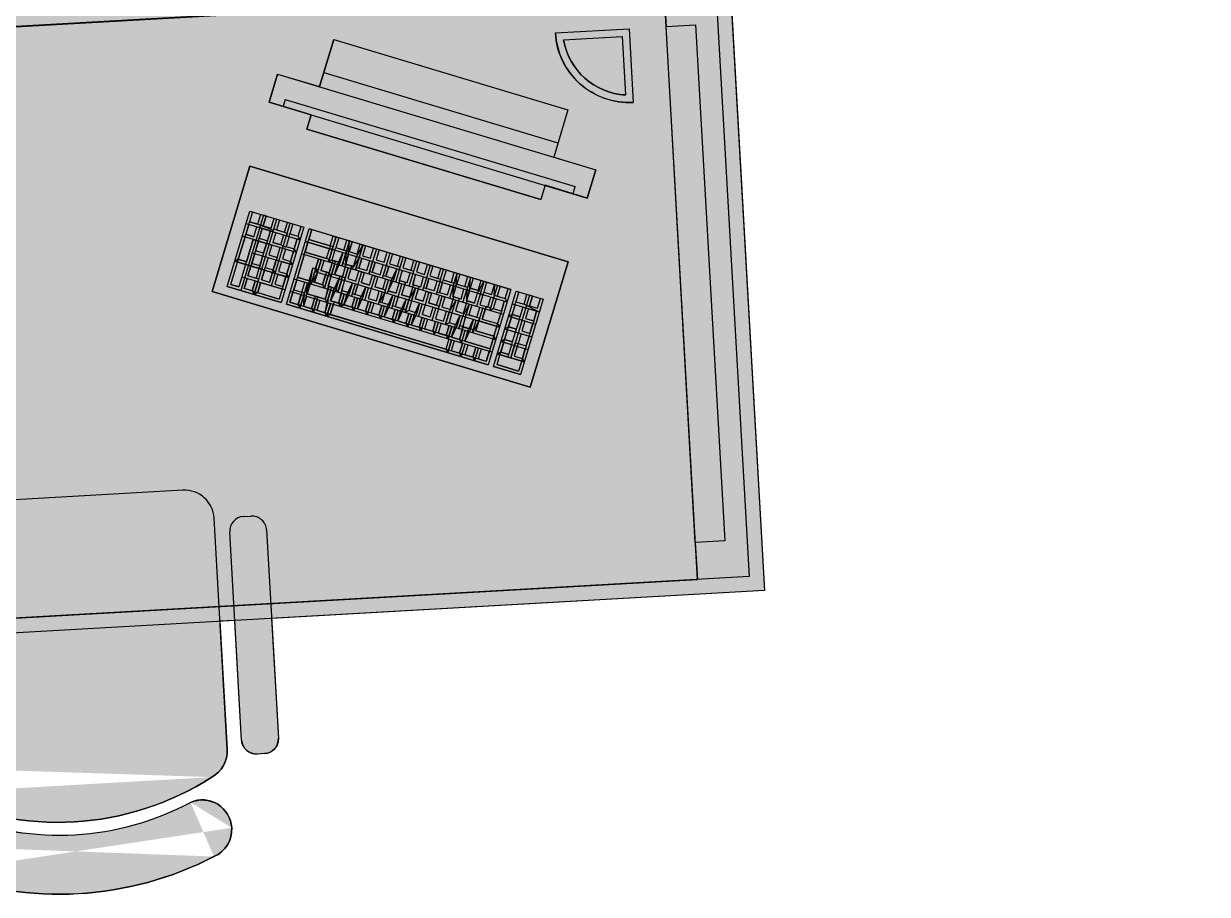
# Model space of a CAD drawing. Header units: millimetres. Extents: x 0 to 199210, y 0 to 94205.
# Drawn here: x 170310 to 171913, y 9710 to 10889 of the extents above; entities that cross this region are included whole.
import ezdxf

# ---------------------------------------------------------------- set-up
doc = ezdxf.new("R2010")
doc.units = ezdxf.units.MM
doc.layers.add('0-L-FUR', color=11, linetype='Continuous')
doc.layers.add('2. WAL', color=2, linetype='Continuous')

# ---------------------------------------------------------------- blocks, each defined once
blk = doc.blocks.new('230713_3_desk')
at = {"layer": '2. WAL'}
h = blk.add_hatch(color=255, dxfattribs=at)
h.dxf.hatch_style = 1
edge = h.paths.add_edge_path()
edge.add_line((850, 0), (850, -190))
edge.add_line((850, -190), (1160, -190))
edge.add_line((1160, -190), (1160, -200))
edge.add_line((1160, -200), (1169, -190))
edge.add_line((1169, -190), (1175, -190))
edge.add_arc((-3232.5, -400), 4412.5, -2.7279, 2.7279, ccw=False)
edge.add_line((1175, -610), (1169, -610))
edge.add_line((1169, -610), (1160, -600))
edge.add_line((1160, -600), (1160, -610))
edge.add_line((1160, -610), (850, -610))
edge.add_line((850, -610), (850, -967.7))
edge.add_arc((859, -1117.4), 150, 79.9927, 93.4225, ccw=False)
edge.add_line((885, -969.7), (885, -974.8))
edge.add_line((885, -974.8), (927.3, -973.5))
edge.add_arc((2727.2, -991.5), 1800, 172.2875, 179.427, ccw=False)
edge.add_line((943.5, -749.9), (1034.2, -746.7))
edge.add_arc((1034.2, -729.9), 16.8, 243.57, 270, ccw=False)
edge.add_arc((1035.9, -726.4), 20.7, 219.8056, 243.57, ccw=False)
edge.add_arc((1038.7, -724.1), 24.2, 199.0435, 219.8056, ccw=False)
edge.add_arc((1042.9, -722.7), 28.7, 180, 199.0435, ccw=False)
edge.add_arc((1042.9, -723), 28.7, 151.3646, 179.4503, ccw=False)
edge.add_arc((1035.9, -718.9), 20.7, 116.43, 151.8505, ccw=False)
edge.add_arc((1034.2, -715.4), 16.8, 90, 116.43, ccw=False)
edge.add_line((1034.2, -698.7), (1093.5, -698.7))
edge.add_line((1093.5, -698.7), (1091.3, -691.2))
edge.add_line((1091.3, -691.2), (1086.5, -692.8))
edge.add_arc((1218.9, -622.3), 150, 188.8187, 208.0073, ccw=False)
edge.add_line((1070.7, -645.3), (1076.1, -643.6))
edge.add_line((1076.1, -643.6), (1074.5, -638.8))
edge.add_line((1074.5, -638.8), (1103.1, -629.5))
edge.add_line((1103.1, -629.5), (1104.6, -634.3))
edge.add_line((1104.6, -634.3), (1110, -632.5))
edge.add_arc((976.6, -701.1), 150, 7.9927, 27.1813, ccw=False)
edge.add_line((1125.1, -680.2), (1120.2, -681.8))
edge.add_line((1120.2, -681.8), (1126.3, -698.7))
edge.add_line((1126.3, -698.7), (1262.2, -698.7))
edge.add_arc((1262.2, -1285.1), 586.4, 87.8099, 90, ccw=False)
edge.add_arc((1273.3, -994.5), 295.6, 84.7249, 87.8099, ccw=False)
edge.add_arc((1289.6, -818.3), 118.6, 77.3704, 84.7249, ccw=False)
edge.add_arc((1288.4, -722.7), 33.8, 22.7272, 36.6322, ccw=False)
edge.add_line((1319.6, -709.6), (1339, -709.6))
edge.add_arc((1339, -785.9), 76.3, 28.1533, 90, ccw=False)
edge.add_line((1406.3, -749.9), (1440.9, -749.9))
edge.add_arc((1440.9, -759.9), 10, 7.433, 90, ccw=False)
edge.add_arc((-334.1, -991.5), 1800, 6.6576, 7.433, ccw=False)
edge.add_arc((1558.8, -889.9), 150, 116.8187, 134.4355, ccw=False)
edge.add_line((1491.1, -756), (1494.5, -760.6))
edge.add_line((1494.5, -760.6), (1498.5, -757.7))
edge.add_line((1498.5, -757.7), (1516.2, -781.9))
edge.add_line((1516.2, -781.9), (1512.1, -784.9))
edge.add_line((1512.1, -784.9), (1515.4, -789.5))
edge.add_arc((1409, -683.8), 150, 295.9927, 315.1813, ccw=False)
edge.add_line((1474.8, -818.6), (1471.8, -814.5))
edge.add_line((1471.8, -814.5), (1458.2, -825))
edge.add_arc((-334.1, -991.5), 1800, -5.2141, 5.308, ccw=False)
edge.add_line((1458.5, -1155.1), (1471.8, -1165.4))
edge.add_line((1471.8, -1165.4), (1474.8, -1161.2))
edge.add_arc((1409.1, -1296.1), 150, 44.8187, 64.0073, ccw=False)
edge.add_line((1515.5, -1190.3), (1512.2, -1194.9))
edge.add_line((1512.2, -1194.9), (1516.2, -1197.9))
edge.add_line((1516.2, -1197.9), (1498.6, -1222.1))
edge.add_line((1498.6, -1222.1), (1494.5, -1219.2))
edge.add_line((1494.5, -1219.2), (1491.2, -1223.8))
edge.add_arc((1558.9, -1089.9), 150, 225.7107, 243.1813, ccw=False)
edge.add_arc((-334.1, -991.5), 1800, 352.6548, 353.4349, ccw=False)
edge.add_arc((1441.2, -1220.3), 10, 270, 352.6548, ccw=False)
edge.add_line((1441.2, -1230.3), (1406.3, -1230.3))
edge.add_arc((1339, -1194.3), 76.3, 270, 331.8467, ccw=False)
edge.add_line((1339, -1270.6), (1319.6, -1270.6))
edge.add_arc((1288.4, -1257.6), 33.8, 325.7968, 337.2728, ccw=False)
edge.add_arc((1315.1, -1276.6), 1.23, 282.5659, 360, ccw=False)
edge.add_arc((1289.6, -1162), 118.6, 275.2751, 282.5659, ccw=False)
edge.add_arc((1273.3, -985.7), 295.6, 272.1901, 275.2751, ccw=False)
edge.add_arc((1262.2, -695.1), 586.4, 270, 272.1901, ccw=False)
edge.add_line((1262.2, -1281.6), (1126.3, -1281.6))
edge.add_line((1126.3, -1281.6), (1120.2, -1298.4))
edge.add_line((1120.2, -1298.4), (1125.1, -1300))
edge.add_arc((976.6, -1279.2), 150, 332.8187, 352.0073, ccw=False)
edge.add_line((1110, -1347.7), (1104.6, -1345.9))
edge.add_line((1104.6, -1345.9), (1103.1, -1350.7))
edge.add_line((1103.1, -1350.7), (1074.5, -1341.4))
edge.add_line((1074.5, -1341.4), (1076.1, -1336.7))
edge.add_line((1076.1, -1336.7), (1070.7, -1334.9))
edge.add_arc((1218.9, -1357.9), 150, 151.9927, 171.1813, ccw=False)
edge.add_line((1086.5, -1287.5), (1091.3, -1289.1))
edge.add_line((1091.3, -1289.1), (1093.5, -1281.6))
edge.add_line((1093.5, -1281.6), (1034.2, -1281.6))
edge.add_arc((1034.2, -1264.8), 16.8, 243.57, 270, ccw=False)
edge.add_arc((1035.9, -1261.3), 20.7, 219.8056, 243.57, ccw=False)
edge.add_arc((1038.7, -1259), 24.2, 199.0435, 219.8056, ccw=False)
edge.add_arc((1042.9, -1257.6), 28.7, 180, 199.0435, ccw=False)
edge.add_arc((1042.9, -1257.8), 28.7, 151.3646, 179.4503, ccw=False)
edge.add_arc((1035.9, -1253.8), 20.7, 116.43, 151.8505, ccw=False)
edge.add_arc((1034.2, -1250.3), 16.8, 90, 116.43, ccw=False)
edge.add_line((1034.2, -1233.6), (943.2, -1230.3))
edge.add_arc((2727.2, -991.5), 1800, 180.4774, 187.6252, ccw=False)
edge.add_line((927.3, -1006.5), (885, -1005.2))
edge.add_line((885, -1005.2), (885, -1010.3))
edge.add_arc((859, -862.6), 150, 266.5775, 280.0073, ccw=False)
edge.add_line((850, -1012.3), (850, -2355))
edge.add_line((850, -2355), (181.3, -2355))
edge.add_line((181.3, -2355), (181.3, -2517.3))
edge.add_arc((161.3, -2517.3), 20, -90, 0, ccw=False)
edge.add_line((161.3, -2537.3), (151.3, -2537.3))
edge.add_arc((151.3, -2517.3), 20, 180, 270, ccw=False)
edge.add_line((131.3, -2517.3), (131.3, -2355))
edge.add_line((131.3, -2355), (111.3, -2355))
edge.add_line((111.3, -2355), (111.3, -2528.8))
edge.add_arc((71.3, -2528.8), 40, 294.8346, 360, ccw=False)
edge.add_arc((-101.3, -2230.7), 384.3, 240.4643, 299.5357, ccw=False)
edge.add_arc((-274, -2528.8), 40, 180, 245.1654, ccw=False)
edge.add_line((-314, -2528.8), (-314, -2355))
edge.add_line((-314, -2355), (-334, -2355))
edge.add_line((-334, -2355), (-334, -2517.3))
edge.add_arc((-354, -2517.3), 20, -90, 0, ccw=False)
edge.add_line((-354, -2537.3), (-364, -2537.3))
edge.add_arc((-364, -2517.3), 20, 180, 270, ccw=False)
edge.add_line((-384, -2517.3), (-384, -2355))
edge.add_line((-384, -2355), (-850, -2355))
edge.add_line((-850, -2355), (-850, -1012.3))
edge.add_arc((-859, -862.6), 150, 259.9927, 273.4225, ccw=False)
edge.add_line((-885, -1010.3), (-885, -1005.2))
edge.add_line((-885, -1005.2), (-927.3, -1006.5))
edge.add_arc((-2727.2, -991.5), 1800, 352.3748, 359.5226, ccw=False)
edge.add_line((-943.2, -1230.3), (-1034.2, -1233.6))
edge.add_arc((-1034.2, -1250.3), 16.8, 63.57, 90, ccw=False)
edge.add_arc((-1035.7, -1253.9), 20.7, 28.653, 64.1903, ccw=False)
edge.add_arc((-1042.9, -1257.6), 28.7, 0, 28.1495, ccw=False)
edge.add_arc((-1042.9, -1257.3), 28.7, 331.3646, 359.4503, ccw=False)
edge.add_arc((-1035.9, -1261.3), 20.7, 296.43, 331.8505, ccw=False)
edge.add_arc((-1034.2, -1264.8), 16.8, 270, 296.43, ccw=False)
edge.add_line((-1034.2, -1281.6), (-1093.5, -1281.6))
edge.add_line((-1093.5, -1281.6), (-1091.3, -1289.1))
edge.add_line((-1091.3, -1289.1), (-1086.5, -1287.5))
edge.add_arc((-1218.9, -1357.9), 150, 8.8187, 28.0073, ccw=False)
edge.add_line((-1070.7, -1334.9), (-1076.1, -1336.7))
edge.add_line((-1076.1, -1336.7), (-1074.5, -1341.4))
edge.add_line((-1074.5, -1341.4), (-1103.1, -1350.7))
edge.add_line((-1103.1, -1350.7), (-1104.6, -1345.9))
edge.add_line((-1104.6, -1345.9), (-1110, -1347.7))
edge.add_arc((-976.6, -1279.2), 150, 187.9927, 207.1813, ccw=False)
edge.add_line((-1125.1, -1300), (-1120.2, -1298.4))
edge.add_line((-1120.2, -1298.4), (-1126.3, -1281.6))
edge.add_line((-1126.3, -1281.6), (-1262.2, -1281.6))
edge.add_arc((-1262.2, -695.1), 586.4, 267.8099, 270, ccw=False)
edge.add_arc((-1273.3, -985.7), 295.6, 264.7249, 267.8099, ccw=False)
edge.add_arc((-1289.6, -1162), 118.6, 257.3704, 264.7249, ccw=False)
edge.add_arc((-1288.4, -1257.6), 33.8, 202.7272, 216.6322, ccw=False)
edge.add_line((-1319.6, -1270.6), (-1339, -1270.6))
edge.add_arc((-1339, -1194.3), 76.3, 208.1533, 270, ccw=False)
edge.add_line((-1406.3, -1230.3), (-1441.2, -1230.3))
edge.add_arc((-1441.2, -1220.3), 10, 187.3452, 270, ccw=False)
edge.add_arc((334.1, -991.5), 1800, 186.5651, 187.3452, ccw=False)
edge.add_arc((-1558.9, -1089.9), 150, 296.8187, 314.2893, ccw=False)
edge.add_line((-1491.2, -1223.8), (-1494.5, -1219.2))
edge.add_line((-1494.5, -1219.2), (-1498.6, -1222.1))
edge.add_line((-1498.6, -1222.1), (-1516.2, -1197.9))
edge.add_line((-1516.2, -1197.9), (-1512.2, -1194.9))
edge.add_line((-1512.2, -1194.9), (-1515.5, -1190.3))
edge.add_arc((-1409.1, -1296.1), 150, 115.9927, 135.1813, ccw=False)
edge.add_line((-1474.8, -1161.2), (-1471.8, -1165.4))
edge.add_line((-1471.8, -1165.4), (-1458.5, -1155.1))
edge.add_arc((334.1, -991.5), 1800, 174.692, 185.2141, ccw=False)
edge.add_line((-1458.2, -825), (-1471.8, -814.5))
edge.add_line((-1471.8, -814.5), (-1474.8, -818.6))
edge.add_arc((-1409, -683.8), 150, 224.8187, 244.0073, ccw=False)
edge.add_line((-1515.4, -789.5), (-1512.1, -784.9))
edge.add_line((-1512.1, -784.9), (-1516.2, -781.9))
edge.add_line((-1516.2, -781.9), (-1498.5, -757.7))
edge.add_line((-1498.5, -757.7), (-1494.5, -760.6))
edge.add_line((-1494.5, -760.6), (-1491.1, -756))
edge.add_arc((-1558.8, -889.9), 150, 45.5645, 63.1813, ccw=False)
edge.add_arc((334.1, -991.5), 1800, 172.567, 173.3424, ccw=False)
edge.add_arc((-1440.9, -759.9), 10, 90, 172.567, ccw=False)
edge.add_line((-1440.9, -749.9), (-1406.3, -749.9))
edge.add_arc((-1339, -785.9), 76.3, 90, 151.8467, ccw=False)
edge.add_line((-1339, -709.6), (-1319.6, -709.6))
edge.add_arc((-1288.4, -722.7), 33.8, 145.7968, 157.2728, ccw=False)
edge.add_arc((-1315.1, -703.7), 1.23, 102.5659, 180, ccw=False)
edge.add_arc((-1289.6, -818.3), 118.6, 95.2751, 102.5659, ccw=False)
edge.add_arc((-1273.3, -994.5), 295.6, 92.1901, 95.2751, ccw=False)
edge.add_arc((-1262.2, -1285.1), 586.4, 90, 92.1901, ccw=False)
edge.add_line((-1262.2, -698.7), (-1126.3, -698.7))
edge.add_line((-1126.3, -698.7), (-1120.2, -681.8))
edge.add_line((-1120.2, -681.8), (-1125.1, -680.2))
edge.add_arc((-976.6, -701.1), 150, 152.8187, 172.0073, ccw=False)
edge.add_line((-1110, -632.5), (-1104.6, -634.3))
edge.add_line((-1104.6, -634.3), (-1103.1, -629.5))
edge.add_line((-1103.1, -629.5), (-1074.5, -638.8))
edge.add_line((-1074.5, -638.8), (-1076.1, -643.6))
edge.add_line((-1076.1, -643.6), (-1070.7, -645.3))
edge.add_arc((-1218.9, -622.3), 150, 331.9927, 351.1813, ccw=False)
edge.add_line((-1086.5, -692.8), (-1091.3, -691.2))
edge.add_line((-1091.3, -691.2), (-1093.5, -698.7))
edge.add_line((-1093.5, -698.7), (-1034.2, -698.7))
edge.add_arc((-1034.2, -715.4), 16.8, 63.57, 90, ccw=False)
edge.add_arc((-1035.7, -719), 20.7, 28.653, 64.1903, ccw=False)
edge.add_arc((-1042.9, -722.7), 28.7, 0, 28.1495, ccw=False)
edge.add_arc((-1042.9, -722.4), 28.7, 331.3646, 359.4503, ccw=False)
edge.add_arc((-1035.9, -726.4), 20.7, 296.43, 331.8505, ccw=False)
edge.add_arc((-1034.2, -729.9), 16.8, 270, 296.43, ccw=False)
edge.add_line((-1034.2, -746.7), (-943.5, -749.9))
edge.add_arc((-2727.2, -991.5), 1800, 0.573, 7.7125, ccw=False)
edge.add_line((-927.3, -973.5), (-885, -974.8))
edge.add_line((-885, -974.8), (-885, -969.7))
edge.add_arc((-859, -1117.4), 150, 86.5775, 100.0073, ccw=False)
edge.add_line((-850, -967.7), (-850, -610))
edge.add_line((-850, -610), (-1160, -610))
edge.add_line((-1160, -610), (-1160, -600))
edge.add_line((-1160, -600), (-1169, -610))
edge.add_line((-1169, -610), (-1175, -610))
edge.add_arc((3232.5, -400), 4412.5, 177.2721, 182.7279, ccw=False)
edge.add_line((-1175, -190), (-1169, -190))
edge.add_line((-1169, -190), (-1160, -200))
edge.add_line((-1160, -200), (-1160, -190))
edge.add_line((-1160, -190), (-850, -190))
edge.add_line((-850, -190), (-850, 0))
edge.add_line((-850, 0), (850, 0))
edge = h.paths.add_edge_path()
edge.add_arc((71.3, -2635.1), 40, 290.1368, 360, ccw=False)
edge.add_arc((-101.3, -2255.2), 457.2, 245.9349, 294.0651, ccw=False)
edge.add_arc((-274, -2635.1), 40, 180, 249.8632, ccw=False)
edge.add_arc((-274, -2635.1), 40, 69.8632, 180, ccw=False)
edge.add_arc((-101.3, -2252.8), 379.6, 245.2595, 294.7405)
edge.add_arc((71.3, -2635.1), 40, 0, 110.1368, ccw=False)
at = {"layer": '0-L-FUR'}
for p, q in [((760, -1535), (-760, -1535)), ((760, -2335), (760, -1535)), ((309.8, -1576.9), (287, -1639.6)), ((309.8, -1576.9), (621, -1690.2)), ((610, -1585), (710, -1585)), ((710, -1585), (710, -1685)), ((760, -2285), (760, -1585)), ((760, -1585), (800, -1585)), ((800, -1585), (800, -2285)), ((620.6, -1595), (700, -1595)), ((700, -1595), (700, -1674.4)), ((231.1, -1619.3), (217.5, -1656.9)), ((217.5, -1656.9), (231.1, -1619.3)), ((231.1, -1619.3), (654, -1773.2)), ((293.8, -1620.8), (605, -1734.1)), ((217.5, -1656.9), (640.3, -1810.8)), ((239.7, -1654.3), (236.3, -1663.7)), ((239.7, -1654.3), (625, -1794.5)), ((273.3, -1677.2), (266.5, -1696)), ((266.5, -1696), (577.7, -1809.2)), ((621, -1690.2), (598.2, -1752.9)), ((186.6, -1741.6), (125.9, -1908.4)), ((609.5, -1895.6), (186.6, -1741.6)), ((186.6, -1741.6), (186.6, -1741.6)), ((186.6, -1741.6), (186.6, -1741.6)), ((640.3, -1810.8), (654, -1773.2)), ((654, -1773.2), (640.3, -1810.8)), ((584.5, -1790.4), (577.7, -1809.2)), ((621.5, -1803.9), (625, -1794.5)), ((146.9, -1902.6), (183.3, -1802.5)), ((201.2, -1809), (164.8, -1909.1)), ((186.9, -1803.8), (182.1, -1816.9)), ((183.3, -1802.5), (254.8, -1828.5)), ((192.8, -1820.8), (197.6, -1807.7)), ((204.8, -1810.3), (200, -1823.4)), ((180.8, -1820.5), (176, -1833.6)), ((177.2, -1819.2), (248.7, -1845.2)), ((192.8, -1820.8), (182.1, -1816.9)), ((182.6, -1915.6), (219.1, -1815.5)), ((186.8, -1837.5), (191.5, -1824.4)), ((198.7, -1827), (193.9, -1840.1)), ((213, -1832.2), (195.1, -1825.7)), ((195.1, -1825.7), (213, -1832.2)), ((209.4, -1830.9), (198.7, -1827)), ((200, -1823.4), (210.7, -1827.3)), ((206.6, -1905.4), (236.9, -1822)), ((210.7, -1827.3), (215.5, -1814.2)), ((222.6, -1816.8), (217.9, -1829.9)), ((228.6, -1833.8), (233.4, -1820.7)), ((240.5, -1823.3), (235.7, -1836.4)), ((246.5, -1840.3), (251.2, -1827.2)), ((174.7, -1837.2), (163.9, -1866.9)), ((163.9, -1866.9), (174.7, -1837.2)), ((242.6, -1861.9), (171.2, -1835.9)), ((174.6, -1870.8), (185.5, -1841.1)), ((185.5, -1841.1), (174.6, -1870.8)), ((186.8, -1837.5), (176, -1833.6)), ((189, -1842.4), (206.9, -1848.9)), ((193.9, -1840.1), (204.6, -1844)), ((204.6, -1844), (209.4, -1830.9)), ((216.6, -1833.5), (211.8, -1846.6)), ((217.9, -1829.9), (228.6, -1833.8)), ((254.8, -1828.5), (218.4, -1928.6)), ((222.5, -1850.5), (227.3, -1837.4)), ((225.5, -1931.2), (261.9, -1831.1)), ((234.4, -1840), (229.7, -1853.1)), ((235.7, -1836.4), (246.5, -1840.3)), ((265.5, -1832.4), (260.7, -1845.5)), ((260.7, -1845.5), (265.5, -1832.4)), ((530, -1928.7), (261.9, -1831.1)), ((289.3, -1855.9), (294.1, -1842.8)), ((289.3, -1855.9), (294.1, -1842.8)), ((183, -1859), (236.6, -1878.5)), ((192.6, -1843.7), (187.9, -1856.7)), ((198.6, -1860.6), (187.9, -1856.7)), ((203.3, -1847.6), (192.6, -1843.7)), ((192.6, -1843.7), (203.3, -1847.6)), ((198.6, -1860.6), (203.3, -1847.6)), ((210.5, -1850.2), (205.7, -1863.3)), ((222.5, -1850.5), (211.8, -1846.6)), ((216.5, -1867.2), (221.2, -1854.1)), ((228.4, -1856.7), (223.6, -1869.8)), ((229.7, -1853.1), (240.4, -1857)), ((240.4, -1857), (245.2, -1843.9)), ((259.4, -1849.1), (254.7, -1862.2)), ((254.7, -1862.2), (259.4, -1849.1)), ((291.6, -1860.8), (255.9, -1847.8)), ((255.9, -1847.8), (291.6, -1860.8)), ((523.9, -1945.4), (259.4, -1849.1)), ((288, -1859.5), (259.4, -1849.1)), ((260.7, -1845.5), (289.3, -1855.9)), ((289.3, -1855.9), (260.7, -1845.5)), ((291.6, -1860.8), (297.7, -1844.1)), ((297.7, -1844.1), (291.6, -1860.8)), ((301.3, -1845.4), (296.5, -1858.5)), ((301.3, -1845.4), (296.5, -1858.5)), ((296.5, -1858.5), (307.2, -1862.4)), ((296.5, -1858.5), (307.2, -1862.4)), ((307.2, -1862.4), (312, -1849.3)), ((307.2, -1862.4), (312, -1849.3)), ((309.5, -1867.3), (315.6, -1850.6)), ((315.6, -1850.6), (309.5, -1867.3)), ((319.1, -1851.9), (314.4, -1865)), ((319.1, -1851.9), (314.4, -1865)), ((325.1, -1868.9), (329.9, -1855.8)), ((325.1, -1868.9), (329.9, -1855.8)), ((333.4, -1857.1), (327.4, -1873.8)), ((327.4, -1873.8), (333.4, -1857.1)), ((337, -1858.4), (332.2, -1871.5)), ((151.8, -1900.3), (162.6, -1870.5)), ((176.9, -1875.7), (159, -1869.2)), ((159, -1869.2), (176.9, -1875.7)), ((173.3, -1874.4), (162.5, -1904.2)), ((173.3, -1874.4), (162.6, -1870.5)), ((173.3, -1874.4), (162.6, -1870.5)), ((163.9, -1866.9), (174.6, -1870.8)), ((163.9, -1866.9), (174.6, -1870.8)), ((186.6, -1860.3), (181.8, -1873.4)), ((192.5, -1877.3), (181.8, -1873.4)), ((192.5, -1877.3), (197.3, -1864.2)), ((204.4, -1866.8), (199.7, -1879.9)), ((205.7, -1863.3), (216.5, -1867.2)), ((210.4, -1883.8), (215.2, -1870.7)), ((222.3, -1873.3), (217.5, -1886.4)), ((223.6, -1869.8), (234.3, -1873.7)), ((234.3, -1873.7), (239.1, -1860.6)), ((253.4, -1865.8), (242.5, -1895.5)), ((253.4, -1865.8), (242.5, -1895.5)), ((517.8, -1962), (249.8, -1864.5)), ((254.7, -1862.2), (283.3, -1872.6)), ((283.3, -1872.6), (254.7, -1862.2)), ((267.7, -1885.8), (272.4, -1872.7)), ((272.4, -1872.7), (267.7, -1885.8)), ((269.9, -1890.7), (276, -1874)), ((276, -1874), (269.9, -1890.7)), ((279.6, -1875.3), (274.8, -1888.4)), ((279.6, -1875.3), (274.8, -1888.4)), ((283.3, -1872.6), (288, -1859.5)), ((283.3, -1872.6), (288, -1859.5)), ((285.5, -1877.5), (291.6, -1860.8)), ((291.6, -1860.8), (285.5, -1877.5)), ((295.2, -1862.1), (290.4, -1875.2)), ((295.2, -1862.1), (290.4, -1875.2)), ((290.4, -1875.2), (301.1, -1879.1)), ((301.1, -1879.1), (290.4, -1875.2)), ((301.1, -1879.1), (305.9, -1866)), ((301.1, -1879.1), (305.9, -1866)), ((303.4, -1884), (309.5, -1867.3)), ((309.5, -1867.3), (303.4, -1884)), ((313.1, -1868.6), (308.3, -1881.7)), ((313.1, -1868.6), (308.3, -1881.7)), ((314.4, -1865), (325.1, -1868.9)), ((314.4, -1865), (325.1, -1868.9)), ((319, -1885.6), (323.8, -1872.5)), ((319, -1885.6), (323.8, -1872.5)), ((327.4, -1873.8), (321.3, -1890.5)), ((321.3, -1890.5), (327.4, -1873.8)), ((330.9, -1875.1), (326.1, -1888.2)), ((332.2, -1871.5), (342.9, -1875.4)), ((342.9, -1875.4), (347.7, -1862.3)), ((351.3, -1863.6), (345.2, -1880.3)), ((354.9, -1864.9), (350.1, -1878)), ((360.8, -1881.9), (365.6, -1868.8)), ((369.2, -1870.1), (363.1, -1886.8)), ((372.7, -1871.4), (368, -1884.5)), ((378.7, -1888.5), (383.5, -1875.3)), ((180.5, -1877), (175.7, -1890.1)), ((186.4, -1894), (175.7, -1890.1)), ((176.9, -1875.7), (194.8, -1882.2)), ((194.8, -1882.2), (176.9, -1875.7)), ((191.2, -1880.9), (180.5, -1877)), ((180.5, -1877), (191.2, -1880.9)), ((186.4, -1894), (191.2, -1880.9)), ((198.4, -1883.5), (193.6, -1896.6)), ((212.7, -1888.7), (194.8, -1882.2)), ((194.8, -1882.2), (212.7, -1888.7)), ((209.1, -1887.4), (198.4, -1883.5)), ((198.4, -1883.5), (209.1, -1887.4)), ((199.7, -1879.9), (210.4, -1883.8)), ((204.3, -1900.5), (209.1, -1887.4)), ((216.2, -1890), (211.5, -1903.1)), ((230.5, -1895.2), (212.7, -1888.7)), ((212.7, -1888.7), (230.5, -1895.2)), ((227, -1893.9), (216.2, -1890)), ((216.2, -1890), (227, -1893.9)), ((217.5, -1886.4), (228.3, -1890.3)), ((228.3, -1890.3), (233, -1877.2)), ((258, -1901.2), (264.1, -1884.5)), ((258, -1901.2), (264.1, -1884.5)), ((260.3, -1906.1), (266.4, -1889.4)), ((266.4, -1889.4), (260.3, -1906.1)), ((267.7, -1885.8), (264.1, -1884.5)), ((269.9, -1890.7), (265.2, -1903.8)), ((269.9, -1890.7), (265.2, -1903.8)), ((266.4, -1889.4), (511.8, -1978.7)), ((274.8, -1888.4), (285.5, -1892.3)), ((285.5, -1892.3), (274.8, -1888.4)), ((285.5, -1892.3), (290.3, -1879.2)), ((285.5, -1892.3), (290.3, -1879.2)), ((293.9, -1880.5), (287.8, -1897.2)), ((287.8, -1897.2), (293.9, -1880.5)), ((297.5, -1881.8), (292.7, -1894.9)), ((297.5, -1881.8), (292.7, -1894.9)), ((303.4, -1898.8), (308.2, -1885.7)), ((303.4, -1898.8), (308.2, -1885.7)), ((311.8, -1887), (305.7, -1903.7)), ((305.7, -1903.7), (311.8, -1887)), ((308.3, -1881.7), (319, -1885.6)), ((319, -1885.6), (308.3, -1881.7)), ((315.3, -1888.3), (310.6, -1901.4)), ((315.3, -1888.3), (310.6, -1901.4)), ((326.1, -1888.2), (336.9, -1892.1)), ((336.9, -1892.1), (341.6, -1879)), ((339.1, -1897), (345.2, -1880.3)), ((345.2, -1880.3), (339.1, -1897)), ((348.8, -1881.6), (344, -1894.7)), ((350.1, -1878), (360.8, -1881.9)), ((354.7, -1898.6), (359.5, -1885.5)), ((363.1, -1886.8), (357, -1903.5)), ((366.7, -1888.1), (361.9, -1901.2)), ((368, -1884.5), (378.7, -1888.5)), ((374.9, -1910), (387, -1876.6)), ((390.6, -1877.9), (385.8, -1891.1)), ((385.8, -1891.1), (396.6, -1895)), ((392.8, -1916.5), (404.9, -1883.1)), ((396.6, -1895), (401.3, -1881.8)), ((408.5, -1884.5), (403.7, -1897.6)), ((414.4, -1901.5), (419.2, -1888.4)), ((422.7, -1889.6), (416.7, -1906.3)), ((426.3, -1890.9), (421.6, -1904.1)), ((146.9, -1902.6), (218.4, -1928.6)), ((151.8, -1900.3), (162.5, -1904.2)), ((174.4, -1893.7), (169.6, -1906.8)), ((180.4, -1910.7), (169.6, -1906.8)), ((224.4, -1911.9), (170.8, -1892.4)), ((180.4, -1910.7), (185.1, -1897.6)), ((188.7, -1898.9), (182.6, -1915.6)), ((187.5, -1913.3), (192.3, -1900.2)), ((220.9, -1910.6), (192.3, -1900.2)), ((204.3, -1900.5), (193.6, -1896.6)), ((211.5, -1903.1), (222.2, -1907)), ((222.2, -1907), (227, -1893.9)), ((241.2, -1899.1), (236.5, -1912.2)), ((241.2, -1899.1), (236.5, -1912.2)), ((505.7, -1995.4), (237.7, -1897.8)), ((242.5, -1895.5), (258, -1901.2)), ((258, -1901.2), (242.5, -1895.5)), ((247.2, -1916.1), (252, -1903)), ((247.2, -1916.1), (252, -1903)), ((255.5, -1904.3), (249.5, -1921)), ((249.5, -1921), (255.5, -1904.3)), ((259.1, -1905.6), (254.3, -1918.7)), ((254.3, -1918.7), (259.1, -1905.6)), ((265.2, -1903.8), (275.9, -1907.7)), ((275.9, -1907.7), (265.2, -1903.8)), ((275.9, -1907.7), (280.7, -1894.6)), ((275.9, -1907.7), (280.7, -1894.6)), ((284.2, -1895.9), (278.2, -1912.6)), ((278.2, -1912.6), (284.2, -1895.9)), ((287.8, -1897.2), (283.1, -1910.3)), ((287.8, -1897.2), (283.1, -1910.3)), ((292.7, -1894.9), (303.4, -1898.8)), ((303.4, -1898.8), (292.7, -1894.9)), ((293.8, -1914.2), (298.5, -1901.1)), ((293.8, -1914.2), (298.5, -1901.1)), ((296.1, -1919.1), (302.1, -1902.4)), ((302.1, -1902.4), (296.1, -1919.1)), ((305.7, -1903.7), (300.9, -1916.8)), ((305.7, -1903.7), (300.9, -1916.8)), ((310.6, -1901.4), (321.3, -1905.3)), ((321.3, -1905.3), (326, -1892.2)), ((329.6, -1893.5), (323.5, -1910.2)), ((333.2, -1894.8), (328.4, -1907.9)), ((339.1, -1911.8), (343.9, -1898.7)), ((347.5, -1900), (341.4, -1916.7)), ((344, -1894.7), (354.7, -1898.6)), ((351, -1901.3), (346.3, -1914.4)), ((357, -1918.3), (361.8, -1905.2)), ((359.3, -1923.2), (365.4, -1906.5)), ((361.9, -1901.2), (372.6, -1905.1)), ((372.6, -1905.1), (377.4, -1892)), ((384.5, -1894.6), (379.8, -1907.7)), ((390.5, -1911.6), (395.3, -1898.5)), ((402.4, -1901.1), (397.6, -1914.2)), ((403.8, -1897.6), (414.5, -1901.5)), ((408.4, -1918.1), (413.1, -1905)), ((416.7, -1906.3), (410.6, -1923)), ((421.6, -1904.1), (432.3, -1908)), ((432.3, -1908), (437, -1894.8)), ((434.6, -1912.8), (440.6, -1896.1)), ((444.2, -1897.4), (439.4, -1910.6)), ((450.2, -1914.5), (454.9, -1901.4)), ((452.4, -1919.3), (458.5, -1902.7)), ((462.1, -1904), (457.3, -1917.1)), ((548.8, -2062.3), (609.5, -1895.6)), ((609.5, -1895.6), (609.5, -1895.6)), ((609.5, -1895.6), (609.5, -1895.6)), ((125.9, -1908.4), (548.8, -2062.3)), ((125.9, -1908.4), (125.9, -1908.4)), ((125.9, -1908.4), (125.9, -1908.4)), ((187.5, -1913.3), (216.1, -1923.7)), ((220.9, -1910.6), (216.1, -1923.7)), ((235.2, -1915.8), (230.4, -1928.9)), ((235.2, -1915.8), (230.4, -1928.9)), ((499.6, -2012.1), (231.6, -1914.5)), ((236.5, -1912.2), (247.2, -1916.1)), ((236.5, -1912.2), (247.2, -1916.1)), ((241.1, -1932.8), (245.9, -1919.7)), ((241.1, -1932.8), (245.9, -1919.7)), ((249.5, -1921), (243.4, -1937.7)), ((243.4, -1937.7), (249.5, -1921)), ((253, -1922.3), (248.3, -1935.4)), ((253, -1922.3), (248.3, -1935.4)), ((254.3, -1918.7), (278.2, -1927.4)), ((278.2, -1927.4), (254.3, -1918.7)), ((278.2, -1927.4), (282.9, -1914.3)), ((282.9, -1914.3), (278.2, -1927.4)), ((280.4, -1932.3), (286.5, -1915.6)), ((286.5, -1915.6), (280.4, -1932.3)), ((283.1, -1910.3), (293.8, -1914.2)), ((283.1, -1910.3), (293.8, -1914.2)), ((290.1, -1916.9), (285.3, -1930)), ((290.1, -1916.9), (285.3, -1930)), ((296, -1933.9), (300.8, -1920.8)), ((296, -1933.9), (300.8, -1920.8)), ((304.4, -1922.1), (298.3, -1938.8)), ((298.3, -1938.8), (304.4, -1922.1)), ((311.7, -1920.7), (300.9, -1916.8)), ((308, -1923.4), (303.2, -1936.5)), ((308, -1923.4), (303.2, -1936.5)), ((311.7, -1920.7), (316.4, -1907.6)), ((320, -1908.9), (313.9, -1925.6)), ((323.5, -1910.2), (318.8, -1923.3)), ((329.5, -1927.2), (318.8, -1923.3)), ((339.1, -1911.8), (328.4, -1907.9)), ((329.5, -1927.2), (334.3, -1914.1)), ((331.8, -1932.1), (337.8, -1915.4)), ((341.4, -1916.7), (336.6, -1929.8)), ((357, -1918.3), (346.3, -1914.4)), ((347.4, -1933.7), (352.1, -1920.6)), ((355.7, -1921.9), (349.6, -1938.6)), ((359.3, -1923.2), (354.5, -1936.3)), ((368.9, -1907.8), (364.2, -1920.9)), ((374.9, -1924.8), (364.2, -1920.9)), ((374.9, -1924.8), (379.7, -1911.7)), ((377.2, -1929.7), (383.2, -1913)), ((390.5, -1911.6), (379.8, -1907.7)), ((386.8, -1914.4), (382, -1927.4)), ((392.8, -1931.3), (397.5, -1918.3)), ((395, -1936.2), (401.1, -1919.6)), ((397.6, -1914.2), (408.4, -1918.1)), ((404.7, -1920.9), (399.9, -1933.9)), ((420.2, -1907.6), (415.5, -1920.7)), ((426.2, -1924.6), (415.5, -1920.7)), ((426.2, -1924.6), (431, -1911.5)), ((434.6, -1912.8), (428.5, -1929.5)), ((438.1, -1914.1), (433.4, -1927.2)), ((439.4, -1910.6), (450.2, -1914.5)), ((444.1, -1931.1), (448.9, -1918)), ((452.4, -1919.3), (446.4, -1936)), ((456, -1920.6), (451.2, -1933.8)), ((457.3, -1917.1), (468, -1921)), ((468, -1921), (472.8, -1907.9)), ((476.4, -1909.2), (470.3, -1925.8)), ((480, -1910.5), (475.2, -1923.6)), ((485.9, -1927.5), (490.7, -1914.4)), ((494.3, -1915.7), (488.2, -1932.4)), ((497.8, -1917), (493.1, -1930.1)), ((503.7, -1934), (508.5, -1920.9)), ((512.1, -1922.2), (506, -1938.8)), ((225.5, -1931.2), (493.5, -2028.7)), ((230.4, -1928.9), (241.1, -1932.8)), ((241.1, -1932.8), (230.4, -1928.9)), ((248.3, -1935.4), (259, -1939.3)), ((259, -1939.3), (248.3, -1935.4)), ((259, -1939.3), (263.8, -1926.2)), ((259, -1939.3), (263.8, -1926.2)), ((261.3, -1944.2), (267.3, -1927.5)), ((267.3, -1927.5), (261.3, -1944.2)), ((270.9, -1928.8), (266.1, -1941.9)), ((270.9, -1928.8), (266.1, -1941.9)), ((276.9, -1945.8), (281.6, -1932.7)), ((276.9, -1945.8), (281.6, -1932.7)), ((285.2, -1934), (279.1, -1950.7)), ((279.1, -1950.7), (285.2, -1934)), ((288.8, -1935.3), (284, -1948.4)), ((284, -1948.4), (288.8, -1935.3)), ((285.3, -1930), (296, -1933.9)), ((296, -1933.9), (285.3, -1930)), ((303.2, -1936.5), (313.9, -1940.4)), ((313.9, -1940.4), (318.7, -1927.3)), ((322.2, -1928.6), (316.2, -1945.3)), ((325.8, -1929.9), (321, -1943)), ((331.8, -1946.9), (336.5, -1933.8)), ((340.1, -1935.1), (334, -1951.8)), ((336.6, -1929.8), (347.4, -1933.7)), ((343.7, -1936.4), (338.9, -1949.5)), ((354.5, -1936.3), (365.2, -1940.2)), ((365.2, -1940.2), (370, -1927.1)), ((367.5, -1945.1), (373.6, -1928.4)), ((377.2, -1929.7), (372.4, -1942.8)), ((392.8, -1931.3), (382, -1927.4)), ((383.1, -1946.7), (387.9, -1933.6)), ((391.5, -1934.9), (385.4, -1951.6)), ((395, -1936.2), (390.3, -1949.3)), ((410.6, -1937.8), (399.9, -1933.9)), ((410.6, -1937.8), (415.4, -1924.7)), ((418.9, -1926), (412.9, -1942.7)), ((422.5, -1927.4), (417.8, -1940.4)), ((428.5, -1944.3), (433.2, -1931.3)), ((430.8, -1949.2), (436.8, -1932.6)), ((433.4, -1927.2), (444.1, -1931.1)), ((440.4, -1933.9), (435.6, -1946.9)), ((446.4, -1950.8), (451.1, -1937.8)), ((454.7, -1939.1), (448.6, -1955.7)), ((462, -1937.7), (451.2, -1933.8)), ((462, -1937.7), (466.7, -1924.5)), ((464.2, -1942.5), (470.3, -1925.8)), ((473.9, -1927.1), (469.1, -1940.3)), ((485.9, -1927.5), (475.2, -1923.6)), ((479.8, -1944.2), (484.6, -1931.1)), ((488.2, -1932.4), (482.1, -1949)), ((491.8, -1933.7), (487, -1946.8)), ((493.1, -1930.1), (503.7, -1934)), ((530, -1928.7), (493.5, -2028.7)), ((497.7, -1950.7), (502.4, -1937.5)), ((506, -1938.8), (499.9, -1955.5)), ((500.7, -2031.3), (537.1, -1931.3)), ((515.7, -1923.5), (510.9, -1936.6)), ((510.9, -1936.6), (521.6, -1940.5)), ((521.6, -1940.5), (526.4, -1927.4)), ((555, -1937.8), (524.6, -2021.2)), ((540.7, -1932.6), (535.9, -1945.7)), ((537.1, -1931.3), (572.9, -1944.3)), ((546.7, -1949.6), (551.4, -1936.5)), ((558.6, -1939.1), (553.8, -1952.2)), ((266.1, -1941.9), (276.9, -1945.8)), ((276.9, -1945.8), (266.1, -1941.9)), ((284, -1948.4), (437.7, -2004.4)), ((437.7, -2004.4), (284, -1948.4)), ((321, -1943), (331.8, -1946.9)), ((349.6, -1953.4), (338.9, -1949.5)), ((349.6, -1953.4), (354.4, -1940.3)), ((351.9, -1958.3), (358, -1941.6)), ((361.6, -1942.9), (356.8, -1956)), ((367.5, -1959.9), (372.3, -1946.8)), ((375.9, -1948.1), (369.8, -1964.8)), ((372.4, -1942.8), (383.1, -1946.7)), ((379.4, -1949.4), (374.7, -1962.5)), ((385.4, -1966.4), (390.2, -1953.3)), ((393.7, -1954.6), (387.7, -1971.3)), ((401, -1953.2), (390.3, -1949.3)), ((401, -1953.2), (405.7, -1940.1)), ((403.2, -1958.1), (409.3, -1941.4)), ((412.9, -1942.7), (408.1, -1955.8)), ((428.5, -1944.3), (417.8, -1940.4)), ((418.8, -1959.7), (423.6, -1946.6)), ((421.1, -1964.6), (427.2, -1947.9)), ((430.8, -1949.2), (426, -1962.3)), ((435.6, -1946.9), (446.4, -1950.8)), ((436.7, -1966.2), (441.5, -1953.1)), ((445.1, -1954.4), (439, -1971.1)), ((458.3, -1940.4), (453.5, -1953.4)), ((453.5, -1953.4), (464.2, -1957.3)), ((464.2, -1957.3), (469, -1944.3)), ((466.5, -1962.2), (472.6, -1945.6)), ((479.8, -1944.2), (469.1, -1940.3)), ((476.2, -1946.9), (471.4, -1959.9)), ((482.1, -1963.8), (486.9, -1950.8)), ((484.4, -1968.7), (490.5, -1952.1)), ((487, -1946.8), (497.7, -1950.7)), ((489.2, -1966.4), (494, -1953.4)), ((509.6, -1940.1), (504.8, -1953.3)), ((515.6, -1957.2), (504.8, -1953.3)), ((515.6, -1957.2), (520.3, -1944.1)), ((534.6, -1949.3), (529.9, -1962.4)), ((531, -1948), (566.8, -1961)), ((535.9, -1945.7), (546.7, -1949.6)), ((572.9, -1944.3), (536.5, -2044.4)), ((540.6, -1966.3), (545.4, -1953.2)), ((553.8, -1952.2), (564.5, -1956.1)), ((564.5, -1956.1), (569.3, -1943)), ((356.8, -1956), (367.5, -1959.9)), ((374.7, -1962.5), (385.4, -1966.4)), ((374.7, -1962.5), (385.4, -1966.4)), ((397.3, -1955.9), (392.5, -1969)), ((403.2, -1972.9), (392.5, -1969)), ((403.2, -1972.9), (408, -1959.8)), ((405.5, -1977.8), (411.6, -1961.1)), ((418.8, -1959.7), (408.1, -1955.8)), ((415.2, -1962.4), (410.4, -1975.5)), ((421.1, -1979.4), (425.9, -1966.3)), ((423.4, -1984.3), (429.5, -1967.6)), ((426, -1962.3), (436.7, -1966.2)), ((433, -1968.9), (428.3, -1982)), ((448.6, -1955.7), (443.9, -1968.8)), ((454.6, -1972.7), (443.9, -1968.8)), ((454.6, -1972.7), (459.4, -1959.6)), ((456.9, -1977.6), (462.9, -1960.9)), ((466.5, -1962.2), (461.7, -1975.3)), ((482.1, -1963.8), (471.4, -1959.9)), ((472.5, -1979.2), (477.2, -1966.1)), ((474.7, -1984.1), (480.8, -1967.4)), ((479.6, -1981.8), (484.4, -1968.7)), ((489.2, -1966.4), (509.5, -1973.8)), ((514.3, -1960.7), (509.5, -1973.8)), ((528.6, -1965.9), (523.8, -1979)), ((560.7, -1977.7), (525, -1964.6)), ((529.9, -1962.4), (540.6, -1966.3)), ((534.5, -1982.9), (539.3, -1969.8)), ((552.5, -1955.8), (547.7, -1968.9)), ((547.7, -1968.9), (558.5, -1972.8)), ((558.5, -1972.8), (563.2, -1959.7)), ((421.1, -1979.4), (410.4, -1975.5)), ((428.3, -1982), (439, -1985.9)), ((439, -1985.9), (443.8, -1972.8)), ((447.3, -1974.1), (441.3, -1990.8)), ((450.9, -1975.4), (446.1, -1988.5)), ((456.9, -1992.4), (461.6, -1979.3)), ((456.9, -1992.4), (461.6, -1979.3)), ((459.1, -1997.3), (465.2, -1980.6)), ((461.7, -1975.3), (472.5, -1979.2)), ((468.8, -1981.9), (464, -1995)), ((464, -1995), (468.8, -1981.9)), ((503.4, -1990.5), (479.6, -1981.8)), ((503.4, -1990.5), (508.2, -1977.4)), ((522.5, -1982.6), (517.7, -1995.7)), ((518.9, -1981.3), (554.7, -1994.3)), ((523.8, -1979), (534.5, -1982.9)), ((528.4, -1999.6), (533.2, -1986.5)), ((546.4, -1972.4), (541.7, -1985.5)), ((541.7, -1985.5), (552.4, -1989.4)), ((552.4, -1989.4), (557.2, -1976.4)), ((442.5, -1991.2), (437.7, -2004.4)), ((446, -1992.6), (440, -2009.2)), ((449.6, -1993.9), (444.8, -2007)), ((446.1, -1988.5), (456.9, -1992.4)), ((455.6, -2010.9), (460.3, -1997.8)), ((457.8, -2015.7), (463.9, -1999.1)), ((467.5, -2000.4), (462.7, -2013.5)), ((464, -1995), (497.3, -2007.2)), ((497.3, -2007.2), (464, -1995)), ((497.3, -2007.2), (502.1, -1994.1)), ((502.1, -1994.1), (497.3, -2007.2)), ((516.4, -1999.3), (511.6, -2012.4)), ((512.8, -1998), (548.6, -2011)), ((517.7, -1995.7), (528.4, -1999.6)), ((522.4, -2016.3), (527.1, -2003.2)), ((540.4, -1989.1), (535.6, -2002.2)), ((535.6, -2002.2), (546.3, -2006.1)), ((546.3, -2006.1), (551.1, -1993)), ((455.6, -2010.9), (444.8, -2007)), ((473.4, -2017.4), (462.7, -2013.5)), ((473.4, -2017.4), (478.2, -2004.2)), ((475.7, -2022.2), (481.7, -2005.5)), ((485.3, -2006.9), (480.5, -2020)), ((491.3, -2023.9), (496, -2010.8)), ((505.6, -2029.1), (510.3, -2016)), ((506.8, -2014.7), (542.5, -2027.7)), ((539, -2026.4), (506.8, -2014.7)), ((539, -2026.4), (510.3, -2016)), ((511.6, -2012.4), (522.4, -2016.3)), ((524.6, -2021.2), (530.7, -2004.5)), ((534.3, -2005.8), (529.5, -2018.9)), ((529.5, -2018.9), (540.3, -2022.8)), ((540.3, -2022.8), (545, -2009.7)), ((491.3, -2023.9), (480.5, -2020)), ((500.7, -2031.3), (536.5, -2044.4)), ((505.6, -2029.1), (534.2, -2039.5)), ((539, -2026.4), (534.2, -2039.5)), ((548.8, -2060), (548.8, -2060)), ((548.8, -2060), (548.8, -2060)), ((548.8, -2062.3), (548.8, -2062.3)), ((548.8, -2062.3), (548.8, -2062.3)), ((71.3, -2175), (-274, -2175)), ((111.3, -2528.8), (111.3, -2215)), ((151.3, -2215), (161.3, -2215)), ((131.3, -2517.3), (131.3, -2235)), ((181.3, -2235), (181.3, -2517.3)), ((800, -2285), (760, -2285)), ((-760, -2335), (760, -2335)), ((161.3, -2537.3), (151.3, -2537.3)), ((111.3, -2635.1), (111.3, -2635.1))]:
    blk.add_line(p, q, dxfattribs=at)
blk.add_lwpolyline([(850, -1012.3), (850, -2355), (181.3, -2355), (181.3, -2517.3, -0.414214), (161.3, -2537.3), (151.3, -2537.3, -0.414214), (131.3, -2517.3), (131.3, -2355), (111.3, -2355), (111.3, -2528.8, -0.292257), (88.1, -2565.1, -0.263611), (-290.8, -2565.1, -0.292257)], format="xyb", dxfattribs=at)
for points in [[(-850, 0), (850, 0), (850, -2355), (-850, -2355)], [(-830, -20), (830, -20), (830, -2335), (-830, -2335)], [(760, -1535), (760, -1585), (800, -1585), (800, -2285), (760, -2285), (760, -2335), (-760, -2335), (-760, -2285), (-800, -2285), (-800, -1585), (-760, -1585), (-760, -1535), (760, -1535)], [(309.8, -1576.9), (621, -1690.2), (598.2, -1752.9), (654, -1773.2), (640.3, -1810.8), (584.5, -1790.4), (577.7, -1809.2), (266.5, -1696), (273.3, -1677.2), (217.5, -1656.9), (231.1, -1619.3), (287, -1639.6), (309.8, -1576.9)], [(186.6, -1741.6), (609.5, -1895.6), (548.8, -2062.3), (125.9, -1908.4), (186.6, -1741.6)], [(183.3, -1802.5), (254.8, -1828.5), (218.4, -1928.6), (146.9, -1902.6), (183.3, -1802.5)], [(204.8, -1810.3), (201.2, -1809), (196.4, -1822.1), (200, -1823.4), (204.8, -1810.3)], [(182.1, -1816.9), (192.8, -1820.8), (213.8, -1830), (214.3, -1828.6), (232.2, -1835.1), (230.9, -1838.7), (234.4, -1840), (235.7, -1836.4), (246.5, -1840.3), (248.7, -1845.2), (245.2, -1843.9), (240.4, -1857), (234.3, -1873.7), (228.3, -1890.3), (222.2, -1907), (216.1, -1923.7), (183.9, -1912), (188.7, -1898.9), (185.1, -1897.6), (180.4, -1910.7), (182.6, -1915.6), (183.9, -1912), (169.6, -1906.8), (174.4, -1893.7), (167.3, -1891.1), (162.5, -1904.2), (151.8, -1900.3), (162.6, -1870.5), (174.7, -1837.2), (180.8, -1820.5), (182.1, -1816.9)], [(191.5, -1824.4), (216.6, -1833.5), (211.8, -1846.6), (222.5, -1850.5), (229.2, -1854.3), (229.7, -1853.1), (240.4, -1857), (242.6, -1861.9), (228.4, -1856.7), (223.6, -1869.8), (234.3, -1873.7), (236.6, -1878.5), (222.3, -1873.3), (217.5, -1886.4), (228.3, -1890.3), (230.5, -1895.2), (216.2, -1890), (211.5, -1903.1), (222.2, -1907), (220.9, -1910.6), (192.3, -1900.2), (187.5, -1913.3), (182.6, -1915.6), (190, -1895.3), (175.7, -1890.1), (180.5, -1877), (162.6, -1870.5), (176, -1833.6), (186.8, -1837.5), (191.5, -1824.4)], [(209.4, -1830.9), (203.3, -1847.6), (210.5, -1850.2), (205.7, -1863.3), (216.5, -1867.2), (210.4, -1883.8), (204.3, -1900.5), (193.6, -1896.6), (198.4, -1883.5), (176.9, -1875.7), (162.6, -1870.5), (163.9, -1866.9), (174.6, -1870.8), (185.5, -1841.1), (192.6, -1843.7), (198.7, -1827), (209.4, -1830.9)], [(193.9, -1840.1), (204.6, -1844), (198.6, -1860.6), (191.2, -1880.9), (198.4, -1883.5), (199.7, -1879.9), (210.4, -1883.8), (212.7, -1888.7), (198.4, -1883.5), (180.5, -1877), (186.6, -1860.3), (193.9, -1840.1)], [(530, -1928.7), (493.5, -2028.7), (225.5, -1931.2), (261.9, -1831.1), (265.5, -1832.4), (530, -1928.7)], [(260.7, -1845.5), (289.3, -1855.9), (294.1, -1842.8), (301.3, -1845.4), (296.5, -1858.5), (310.8, -1863.7), (309.5, -1867.3), (313.1, -1868.6), (314.4, -1865), (325.1, -1868.9), (329.9, -1855.8), (337, -1858.4), (332.2, -1871.5), (342.9, -1875.4), (347.7, -1862.3), (354.9, -1864.9), (350.1, -1878), (360.8, -1881.9), (365.6, -1868.8), (372.7, -1871.4), (368, -1884.5), (382.3, -1889.8), (387, -1876.6), (390.6, -1877.9), (385.8, -1891.1), (400.1, -1896.3), (404.9, -1883.1), (408.5, -1884.5), (403.7, -1897.6), (414.4, -1901.5), (419.2, -1888.4), (426.3, -1890.9), (421.6, -1904.1), (435.9, -1909.3), (434.6, -1912.8), (438.1, -1914.1), (439.4, -1910.6), (453.7, -1915.8), (452.4, -1919.3), (456, -1920.6), (457.3, -1917.1), (471.6, -1922.3), (470.3, -1925.8), (473.9, -1927.1), (475.2, -1923.6), (489.5, -1928.8), (488.2, -1932.4), (491.8, -1933.7), (493.1, -1930.1), (503.7, -1934), (508.5, -1920.9), (506.6, -1935), (521.6, -1940.5), (523.9, -1945.4), (520.3, -1944.1), (515.6, -1957.2), (509.5, -1973.8), (503.4, -1990.5), (497.3, -2007.2), (491.3, -2023.9), (477, -2018.7), (481.7, -2005.5), (478.2, -2004.2), (473.4, -2017.4), (475.7, -2022.2), (477, -2018.7), (459.1, -2012.2), (463.9, -1999.1), (460.3, -1997.8), (455.6, -2010.9), (457.8, -2015.7), (459.1, -2012.2), (441.3, -2005.7), (446, -1992.6), (442.5, -1991.2), (437.7, -2004.4), (440, -2009.2), (441.3, -2005.7), (280.4, -1947.1), (285.2, -1934), (281.6, -1932.7), (276.9, -1945.8), (279.1, -1950.7), (280.4, -1947.1), (262.6, -1940.6), (267.3, -1927.5), (263.8, -1926.2), (259, -1939.3), (261.3, -1944.2), (262.6, -1940.6), (244.7, -1934.1), (249.5, -1921), (245.9, -1919.7), (241.1, -1932.8), (243.4, -1937.7), (244.7, -1934.1), (230.4, -1928.9), (235.2, -1915.8), (241.2, -1899.1), (253.4, -1865.8), (259.4, -1849.1), (260.7, -1845.5)], [(288, -1859.5), (295.2, -1862.1), (296.5, -1858.5), (310.8, -1863.7), (304.7, -1880.4), (319, -1885.6), (323.8, -1872.5), (333.4, -1857.1), (327.4, -1873.8), (319, -1885.6), (316.6, -1884.8), (310.6, -1901.4), (321.3, -1905.3), (326, -1892.2), (333.2, -1894.8), (328.4, -1907.9), (339.1, -1911.8), (343.9, -1898.7), (351, -1901.3), (346.3, -1914.4), (360.6, -1919.6), (359.3, -1923.2), (362.9, -1924.5), (368.9, -1907.8), (377.4, -1892), (372.6, -1905.1), (364.2, -1920.9), (374.9, -1924.8), (379.7, -1911.7), (384.5, -1894.6), (379.8, -1907.7), (388.1, -1910.8), (382, -1927.4), (392.8, -1931.3), (397.5, -1918.3), (402.4, -1901.1), (397.6, -1914.2), (406, -1917.3), (399.9, -1933.9), (410.6, -1937.8), (415.4, -1924.7), (422.5, -1927.4), (417.8, -1940.4), (432.1, -1945.6), (436.8, -1932.6), (440.4, -1933.9), (435.6, -1946.9), (446.4, -1950.8), (452.4, -1934.2), (459.6, -1936.8), (453.5, -1953.4), (464.2, -1957.3), (470.3, -1940.7), (479.8, -1944.2), (484.6, -1931.1), (494.3, -1915.7), (488.2, -1932.4), (491.8, -1933.7), (487, -1946.8), (497.7, -1950.7), (502.4, -1937.5), (509.6, -1940.1), (504.8, -1953.3), (499.9, -1955.5), (501.3, -1952), (495.3, -1949.8), (489.2, -1966.4), (509.5, -1973.8), (511.8, -1978.7), (484.4, -1968.7), (479.6, -1981.8), (503.4, -1990.5), (505.7, -1995.4), (502.1, -1994.1), (497.3, -2007.2), (460.4, -1993.7), (465.2, -1980.6), (461.6, -1979.3), (456.9, -1992.4), (459.1, -1997.3), (460.4, -1993.7), (442.6, -1987.2), (447.3, -1974.1), (443.8, -1972.8), (439, -1985.9), (441.3, -1990.8), (442.6, -1987.2), (424.7, -1980.7), (429.5, -1967.6), (425.9, -1966.3), (421.1, -1979.4), (423.4, -1984.3), (424.7, -1980.7), (406.8, -1974.2), (411.6, -1961.1), (408, -1959.8), (403.2, -1972.9), (405.5, -1977.8), (406.8, -1974.2), (389, -1967.7), (393.7, -1954.6), (390.2, -1953.3), (385.4, -1966.4), (387.7, -1971.3), (389, -1967.7), (371.1, -1961.2), (375.9, -1948.1), (372.3, -1946.8), (367.5, -1959.9), (369.8, -1964.8), (371.1, -1961.2), (353.2, -1954.7), (358, -1941.6), (354.4, -1940.3), (349.6, -1953.4), (351.9, -1958.3), (353.2, -1954.7), (335.3, -1948.2), (340.1, -1935.1), (336.5, -1933.8), (331.8, -1946.9), (334, -1951.8), (335.3, -1948.2), (317.5, -1941.7), (322.2, -1928.6), (318.7, -1927.3), (313.9, -1940.4), (316.2, -1945.3), (317.5, -1941.7), (299.6, -1935.2), (304.4, -1922.1), (300.8, -1920.8), (296, -1933.9), (298.3, -1938.8), (299.6, -1935.2), (290.1, -1931.7), (284, -1948.4), (279.1, -1950.7), (280.4, -1947.1), (262.6, -1940.6), (268.6, -1923.9), (265.1, -1922.6), (259, -1939.3), (261.3, -1944.2), (262.6, -1940.6), (244.7, -1934.1), (250.8, -1917.4), (247.2, -1916.1), (241.1, -1932.8), (243.4, -1937.7), (244.7, -1934.1), (230.4, -1928.9), (235.2, -1915.8), (241.2, -1899.1), (253.4, -1865.8), (259.4, -1849.1), (288, -1859.5)], [(291.6, -1860.8), (292.9, -1857.2), (289.3, -1855.9), (288, -1859.5), (291.6, -1860.8)], [(308.3, -1881.7), (313.1, -1868.6), (315.6, -1850.6), (309.5, -1867.3), (308.3, -1881.7)], [(314.4, -1865), (319.1, -1851.9), (315.6, -1850.6), (310.8, -1863.7), (314.4, -1865)], [(173.3, -1874.4), (174.6, -1870.8), (163.9, -1866.9), (159, -1869.2), (173.3, -1874.4)], [(191.2, -1880.9), (192.5, -1877.3), (181.8, -1873.4), (180.5, -1877), (191.2, -1880.9)], [(269.9, -1890.7), (276, -1874), (272.4, -1872.7), (267.7, -1885.8), (269.9, -1890.7)], [(301.1, -1879.1), (292.7, -1894.9), (307, -1900.1), (300.9, -1916.8), (309.3, -1919.8), (303.2, -1936.5), (298.3, -1938.8), (299.6, -1935.2), (285.3, -1930), (291.4, -1913.3), (283.1, -1910.3), (289.1, -1893.6), (292.7, -1894.9), (297.5, -1881.8), (305.9, -1866), (301.1, -1879.1)], [(285.5, -1877.5), (286.8, -1873.9), (283.3, -1872.6), (288, -1859.5), (295.2, -1862.1), (290.4, -1875.2), (285.5, -1877.5)], [(301.1, -1879.1), (292.7, -1894.9), (297.5, -1881.8), (305.9, -1866), (301.1, -1879.1)], [(303.4, -1898.8), (308.2, -1885.7), (313.1, -1868.6), (308.3, -1881.7), (303.4, -1898.8)], [(326.1, -1888.2), (330.9, -1875.1), (327.4, -1873.8), (322.6, -1886.9), (326.1, -1888.2)], [(264.1, -1884.5), (258, -1901.2), (254.3, -1918.7), (259.1, -1905.6), (264.1, -1884.5)], [(271.2, -1887.1), (267.7, -1885.8), (261.6, -1902.5), (265.2, -1903.8), (271.2, -1887.1)], [(265.2, -1903.8), (269.9, -1890.7), (262.4, -1902.8), (265.2, -1903.8)], [(285.5, -1892.3), (282, -1891), (275.9, -1907.7), (278.2, -1912.6), (285.5, -1892.3)], [(287.8, -1897.2), (295.2, -1877), (291.6, -1875.7), (285.5, -1892.3), (287.8, -1897.2)], [(317.7, -1889.2), (319, -1885.6), (316.6, -1884.8), (315.3, -1888.3), (317.7, -1889.2)], [(344, -1894.7), (348.8, -1881.6), (345.2, -1880.3), (340.4, -1893.4), (344, -1894.7)], [(361.9, -1901.2), (366.7, -1888.1), (363.1, -1886.8), (358.3, -1899.9), (361.9, -1901.2)], [(255.5, -1904.3), (249.5, -1921), (248.3, -1935.4), (253, -1922.3), (255.5, -1904.3)], [(287.8, -1897.2), (283.1, -1910.3), (278.2, -1927.4), (282.9, -1914.3), (287.8, -1897.2)], [(298.5, -1901.1), (293.8, -1914.2), (285.3, -1930), (290.1, -1916.9), (298.5, -1901.1)], [(296.1, -1919.1), (303.4, -1898.8), (299.8, -1897.5), (293.8, -1914.2), (296.1, -1919.1)], [(300.9, -1916.8), (296, -1933.9), (300.8, -1920.8), (305.7, -1903.7), (300.9, -1916.8)], [(415.5, -1920.7), (420.2, -1907.6), (416.7, -1906.3), (411.9, -1919.4), (415.5, -1920.7)], [(458.5, -1902.7), (452.4, -1919.3), (451.2, -1933.8), (456, -1920.6), (458.5, -1902.7)], [(287.8, -1912), (284.2, -1910.7), (278.2, -1927.4), (280.4, -1932.3), (287.8, -1912)], [(316.4, -1907.6), (311.7, -1920.7), (303.2, -1936.5), (308, -1923.4), (316.4, -1907.6)], [(315.2, -1922), (318.8, -1923.3), (323.5, -1910.2), (320, -1908.9), (315.2, -1922)], [(334.3, -1914.1), (329.5, -1927.2), (321, -1943), (325.8, -1929.9), (334.3, -1914.1)], [(354.5, -1936.3), (359.3, -1923.2), (351.7, -1935.3), (354.5, -1936.3)], [(377.2, -1929.7), (372.4, -1942.8), (386.7, -1948), (391.5, -1934.9), (401.1, -1919.6), (395, -1936.2), (390.3, -1949.3), (385.4, -1951.6), (386.7, -1948), (368.8, -1941.5), (373.6, -1928.4), (377.2, -1929.7)], [(433.4, -1927.2), (438.1, -1914.1), (434.6, -1912.8), (429.8, -1925.9), (433.4, -1927.2)], [(476.4, -1909.2), (470.3, -1925.8), (469.1, -1940.3), (473.9, -1927.1), (476.4, -1909.2)], [(281.7, -1928.7), (280.4, -1932.3), (276.9, -1945.8), (281.6, -1932.7), (282.7, -1929), (281.7, -1928.7)], [(370, -1927.1), (365.2, -1940.2), (356.8, -1956), (361.6, -1942.9), (370, -1927.1)], [(387.9, -1933.6), (383.1, -1946.7), (374.7, -1962.5), (379.4, -1949.4), (387.9, -1933.6)], [(445.1, -1954.4), (454.7, -1939.1), (448.6, -1955.7), (443.9, -1968.8), (439, -1971.1), (445.1, -1954.4)], [(537.1, -1931.3), (572.9, -1944.3), (536.5, -2044.4), (500.7, -2031.3), (537.1, -1931.3)], [(558.6, -1939.1), (555, -1937.8), (550.2, -1950.9), (553.8, -1952.2), (558.6, -1939.1)], [(405.7, -1940.1), (401, -1953.2), (392.5, -1969), (397.3, -1955.9), (405.7, -1940.1)], [(458.2, -1974), (462.9, -1960.9), (472.6, -1945.6), (467.8, -1958.6), (485.7, -1965.1), (484.4, -1968.7), (474.7, -1984.1), (476, -1980.5), (458.2, -1974)], [(535.9, -1945.7), (546.7, -1949.6), (566.8, -1961), (563.2, -1959.7), (558.5, -1972.8), (552.4, -1989.4), (546.3, -2006.1), (540.3, -2022.8), (534.2, -2039.5), (505.6, -2029.1), (510.3, -2016), (516.4, -1999.3), (522.5, -1982.6), (528.6, -1965.9), (534.6, -1949.3), (535.9, -1945.7)], [(459.4, -1959.6), (454.6, -1972.7), (446.1, -1988.5), (450.9, -1975.4), (459.4, -1959.6)], [(466.5, -1962.2), (461.7, -1975.3), (456.9, -1992.4), (461.6, -1979.3), (466.5, -1962.2)], [(477.2, -1966.1), (472.5, -1979.2), (464, -1995), (468.8, -1981.9), (477.2, -1966.1)], [(539.3, -1969.8), (540.6, -1966.3), (529.9, -1962.4), (525, -1964.6), (539.3, -1969.8)], [(533.2, -1986.5), (534.5, -1982.9), (523.8, -1979), (518.9, -1981.3), (533.2, -1986.5)], [(527.1, -2003.2), (528.4, -1999.6), (517.7, -1995.7), (512.8, -1998), (527.1, -2003.2)], [(535.6, -2002.2), (529.5, -2018.9), (540.3, -2022.8), (542.5, -2027.7), (524.6, -2021.2), (532, -2000.9), (535.6, -2002.2)], [(521.1, -2019.9), (522.4, -2016.3), (511.6, -2012.4), (506.8, -2014.7), (521.1, -2019.9)]]:
    blk.add_lwpolyline(points, close=True, dxfattribs=at)
for points in [[(710, -1585), (710, -1685, -0.414214), (610, -1585), (710, -1585)], [(700, -1595), (700, -1674.4, -0.350397), (620.6, -1595), (700, -1595)], [(111.3, -2635.1, -0.314643), (85.1, -2672.7, -0.21315), (-287.8, -2672.7, -0.314643), (-314, -2635.1, -0.521326), (-260.2, -2597.6, 0.21932), (57.5, -2597.6, -0.521326), (111.3, -2635.1, -0.314643)]]:
    blk.add_lwpolyline(points, format="xyb", close=True, dxfattribs=at)
for centre, radius, start, end in [((710, -1585), 100, 180, 270), ((710, -1585), 90, 186.3794, 263.6206), ((71.3, -2215), 40, 0, 90), ((151.3, -2235), 20, 90, 180), ((161.3, -2235), 20, 0, 90), ((71.3, -2528.8), 40, 294.8346, 0), ((151.3, -2517.3), 20, 180, 270), ((161.3, -2517.3), 20, 270, 0), ((-101.3, -2230.7), 384.3, 240.4643, 299.5357), ((71.3, -2635.1), 40, 0, 110.1368), ((-101.3, -2252.8), 379.6, 245.2595, 294.7405), ((71.3, -2635.1), 40, 290.1368, 0), ((-101.3, -2255.2), 457.2, 245.9349, 294.0651)]:
    blk.add_arc(centre, radius, start, end, dxfattribs=at)

msp = doc.modelspace()

# ---------------------------------------------------------------- block references
at = {"layer": '2. WAL', "rotation": 3.252017684435252}
msp.add_blockref('230713_3_desk', (170331.6, 12424.7), dxfattribs=at)

doc.saveas('drawing.dxf')
